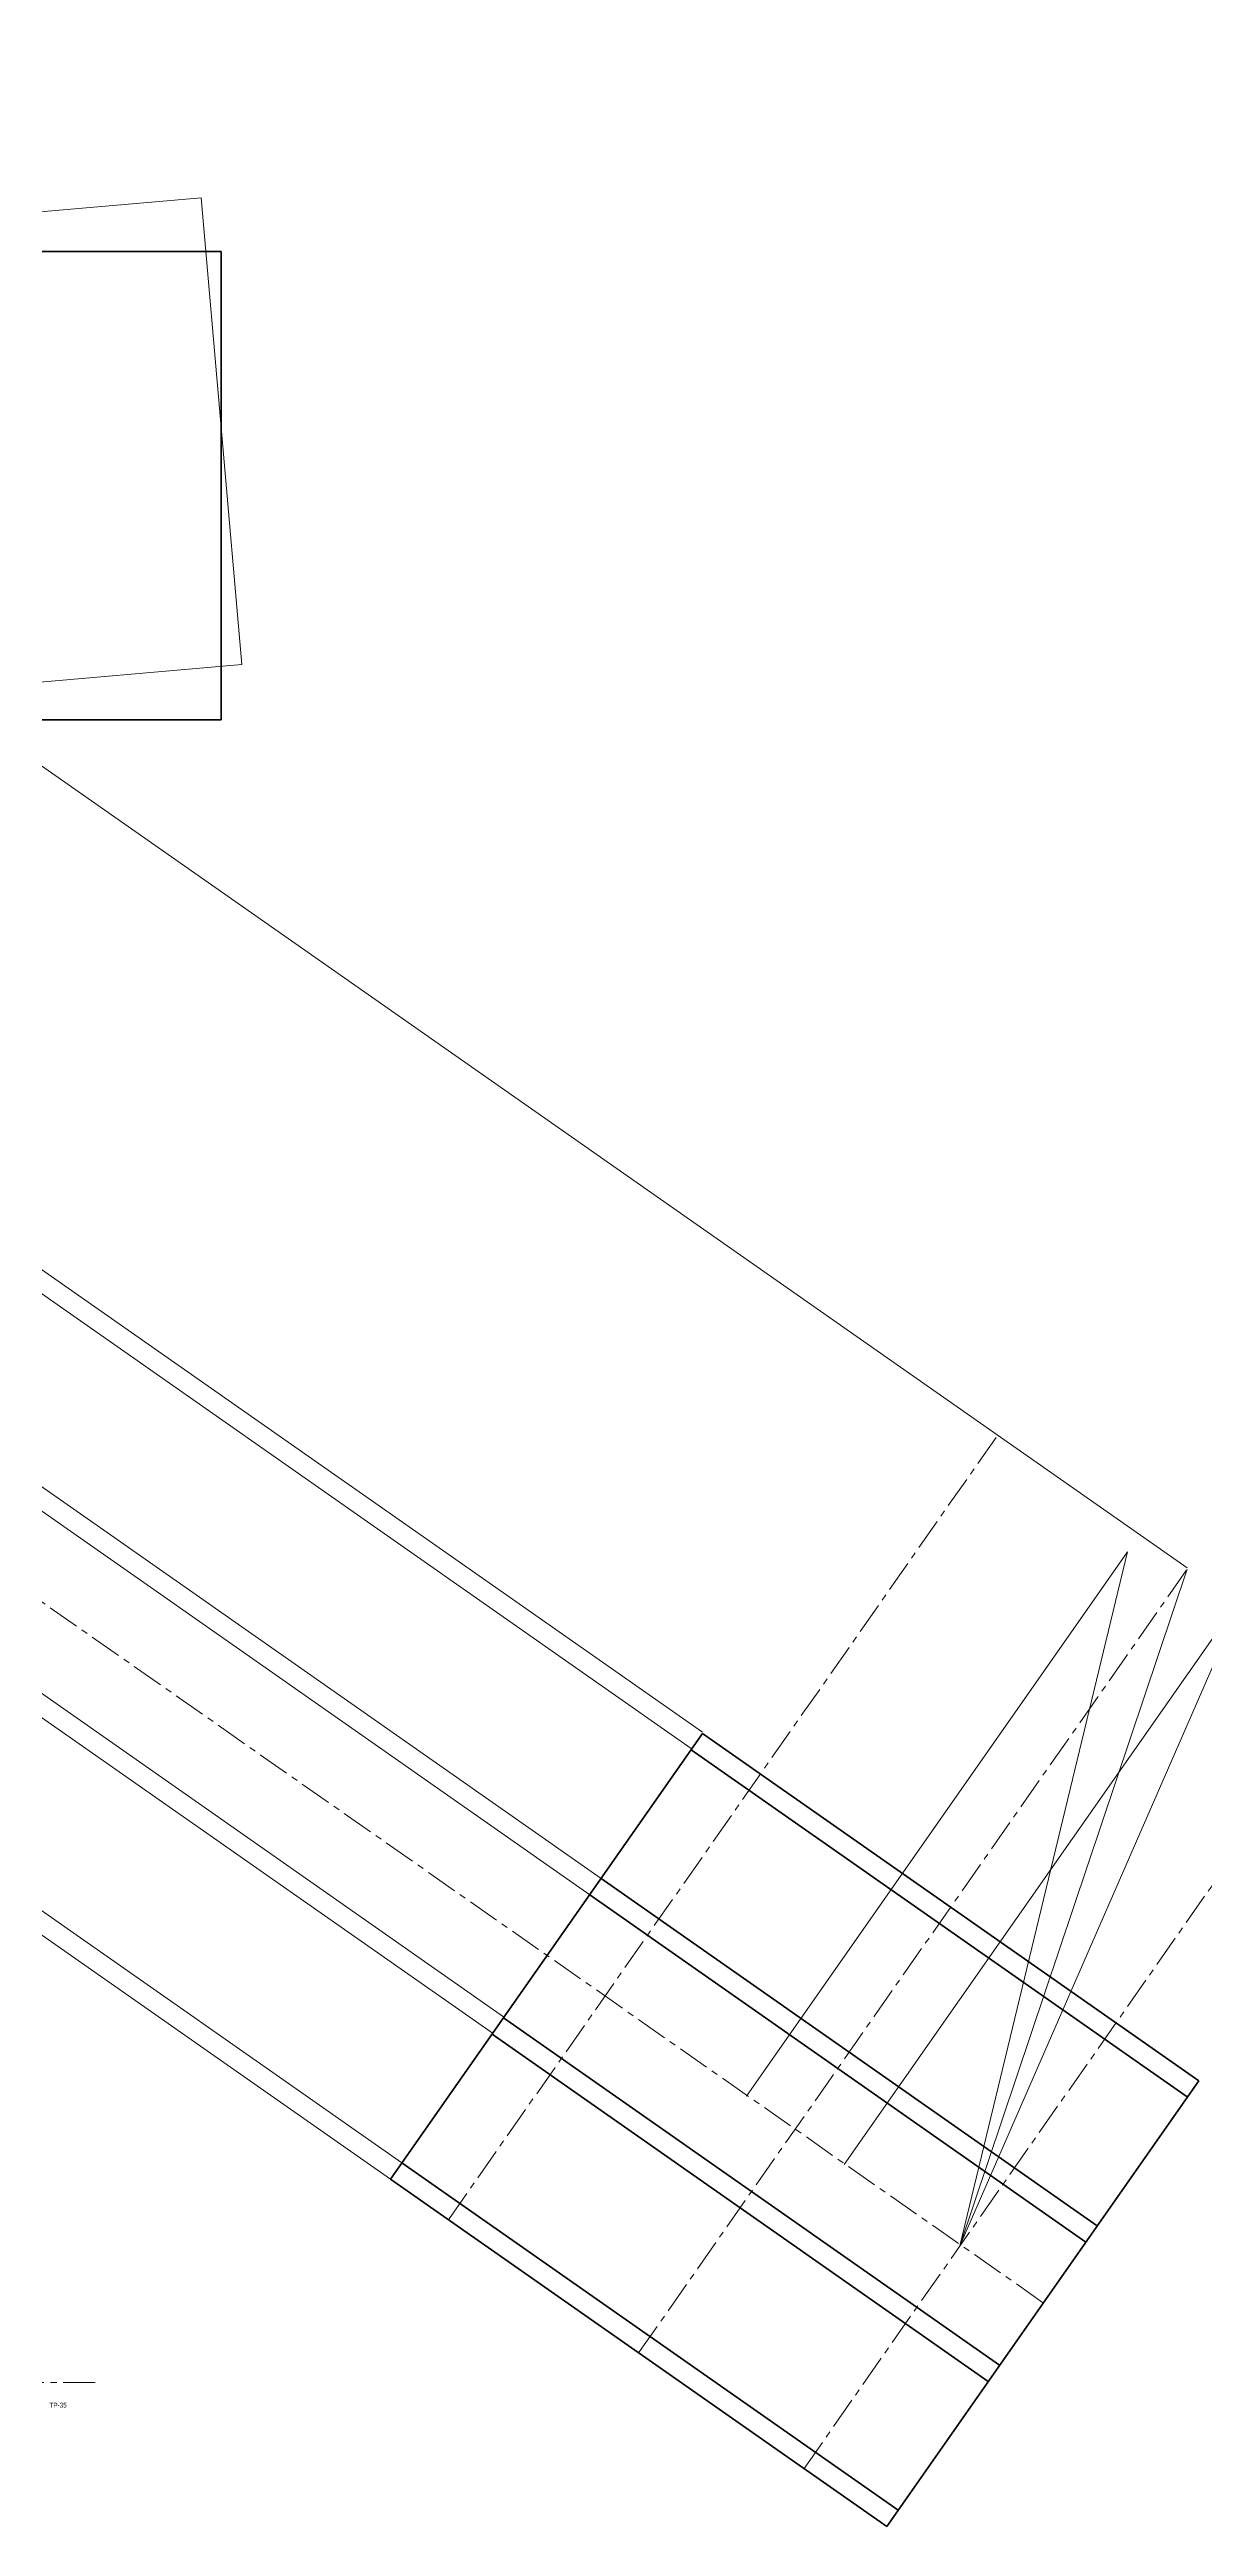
# Model space of a CAD drawing. Header units: millimetres. Extents: x -1420 to 3820, y -1530 to 1893.
# Drawn here: x 850 to 1994, y -1373 to 1081 of the extents above; entities that cross this region are included whole.
import ezdxf

# ---------------------------------------------------------------- set-up
doc = ezdxf.new("R2010")
doc.units = ezdxf.units.MM
doc.linetypes.add('CENTER', pattern=[50.8, 31.75, -6.35, 6.35, -6.35])
for name, color, linetype, lineweight in [('AUX', 1, 'CONTINUOUS', 18), ('CENTER', 7, 'CENTER', 18), ('CONTOUR', 7, 'CONTINUOUS', 35)]:
    doc.layers.add(name, color=color, linetype=linetype, lineweight=lineweight)
doc.styles.get("Standard").update_dxf_attribs({"font": 'txt', "width": 0.75})

msp = doc.modelspace()

# ---------------------------------------------------------------- linework, layer by layer
at = {"layer": 'AUX'}
for p, q in [((1977.3, -422.9), (-171.8, 1081.4)), ((1000.2, 934.5), (-723.2, 783.7)), ((1040.6, 472.2), (1000.2, 934.5)), ((1040.6, 472.2), (-682.8, 321.5)), ((1299.8, -867.6), (100, -27.8)), ((1497.1, -585.7), (700, -27.8)), ((1288.5, -883.7), (100, -51.8)), ((1485.8, -601.9), (700, -51.8)), ((1199.2, -1012.5), (100, -243)), ((1396.5, -730.6), (700, -243)), ((1187.9, -1028.6), (100, -267)), ((1385.3, -746.7), (700, -267)), ((1540.5, -946.3), (1918, -407)), ((1752.1, -1094.5), (1918, -407)), ((1752.1, -1094.5), (1977.3, -424.1)), ((2034.8, -446.3), (1637.3, -1014.1)), ((1752.1, -1094.5), (2034.8, -446.3))]:
    msp.add_line(p, q, dxfattribs=at)
at = {"layer": 'CENTER'}
for p, q in [((1834, -1150.6), (250, -41.8)), ((1245.3, -1068.7), (1788.8, -292.2)), ((1433.7, -1200.6), (1977.3, -424.1)), ((1597.6, -1315.3), (2141.1, -538.8)), ((0, -1230), (900, -1230))]:
    msp.add_line(p, q, dxfattribs=at)
at = {"layer": 'CONTOUR'}
for p, q in [((1020, 881.2), (-710, 881.2)), ((1020, 417.2), (1020, 881.2)), ((1020, 417.2), (-710, 417.2)), ((1187.9, -1028.6), (1497.1, -586.9)), ((1988.6, -931), (1497.1, -586.9)), ((1485.8, -603.1), (1977.3, -947.1)), ((1888.1, -1074.7), (1396.5, -730.6)), ((1385.3, -746.7), (1876.8, -1090.8)), ((1791.3, -1212.9), (1299.8, -868.8)), ((1288.5, -884.9), (1780, -1229)), ((1679.5, -1372.6), (1988.6, -931)), ((1187.9, -1028.6), (1679.5, -1372.6)), ((1690.8, -1356.5), (1199.2, -1012.5))]:
    msp.add_line(p, q, dxfattribs=at)

# ---------------------------------------------------------------- texts
at = {"layer": 'CONTOUR', "insert": (850, -1250), "char_height": 5, "width": 18.889, "attachment_point": 1}
msp.add_mtext('TP-35', dxfattribs=at)

doc.saveas('drawing.dxf')
